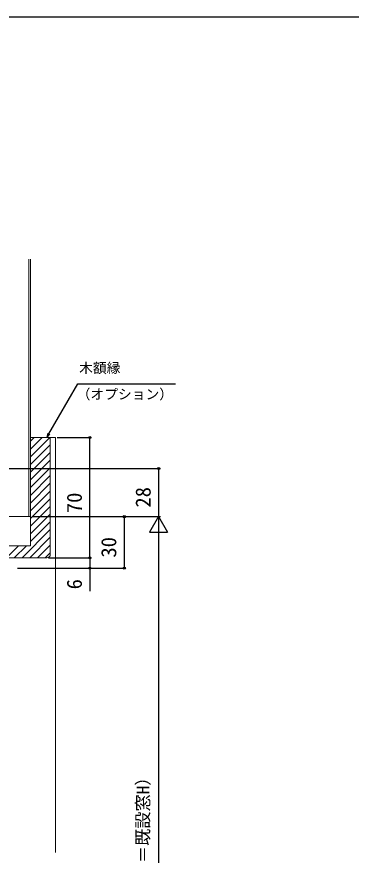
# Model space of a CAD drawing. Units: millimetres, scale not verified. Extents: x -525 to 525, y -783 to 779.
# Drawn here: x -194.5 to 0, y 259.4 to 747.2 of the extents above; entities that cross this region are included whole.
import ezdxf
from ezdxf.enums import TextEntityAlignment as Align

# ---------------------------------------------------------------- set-up
doc = ezdxf.new("R2010")
doc.units = ezdxf.units.MM
doc.header["$LTSCALE"] = 4
doc.layers.add('0-7_YKK_D', color=6, linetype='Continuous')
doc.layers.add('0-8_YKK_ZWAK', color=7, linetype='Continuous')
doc.layers.add('0-9_YSS_K', color=3, linetype='Continuous', lineweight=18)
doc.styles.add('ＭＳ ゴシック', font='')
doc.styles.get('ＭＳ ゴシック').set_extended_font_data('MS Gothic')

msp = doc.modelspace()

# ---------------------------------------------------------------- linework, layer by layer
at = {"layer": '0-7_YKK_D'}
for p, q in [((-171, 502.428), (-151, 502.428)), ((-152, 432.428), (-152, 502.428)), ((-303.5, 484.428), (-111, 484.428)), ((-112, 484.428), (-112, 456.428)), ((-185.5, 456.428), (-111, 456.428)), ((-185.5, 456.428), (-131, 456.428)), ((-185.5, 456.428), (-111, 456.428)), ((-132, 456.428), (-132, 426.428)), ((-112, 456.428), (-117.25, 447.334)), ((-112, 456.428), (-106.75, 447.334)), ((-112, 456.428), (-112, 438.241)), ((-117.25, 447.334), (-106.75, 447.334)), ((-112, 445.928), (-112, 106.928)), ((-176, 432.428), (-151, 432.428)), ((-176, 432.428), (-151, 432.428)), ((-194, 426.428), (-151, 426.428)), ((-194, 426.428), (-131, 426.428))]:
    msp.add_line(p, q, dxfattribs=at)
for points in [[(-177.059, 502.428), (-175.784, 504.636), (-158.975, 533.75), (-102.238, 533.75)], [(-176.376, 504.978), (-177.059, 502.428), (-175.192, 504.294)], [(-152, 432.428), (-152, 426.428), (-152, 413.06)]]:
    msp.add_lwpolyline(points, dxfattribs=at)
for centre in [(-152, 502.428), (-112, 484.428), (-132, 456.428), (-152, 432.428), (-152, 432.428), (-152, 426.428), (-132, 426.428)]:
    msp.add_circle(centre, 0.637, dxfattribs=at)
at = {"layer": '0-8_YKK_ZWAK'}
msp.add_line((-525, 747.2), (525, 747.2), dxfattribs=at)
at = {"layer": '0-9_YSS_K'}
for p, q in [((-187.5, 456.428), (-187.5, 606.2)), ((-186.5, 456.428), (-186.5, 606.2)), ((-186.5, 500.227), (-184.299, 502.428)), ((-186.5, 495.737), (-179.809, 502.428)), ((-186.5, 491.247), (-175.319, 502.428)), ((-175, 502.428), (-172, 502.428)), ((-172, 502.428), (-172, 260.928)), ((-186.5, 486.756), (-175, 498.256)), ((-186.5, 482.266), (-175, 493.766)), ((-186.5, 477.776), (-175, 489.276)), ((-186.5, 473.286), (-175, 484.786)), ((-186.5, 468.796), (-175, 480.296)), ((-186.5, 464.306), (-175, 475.806)), ((-186.5, 459.816), (-175, 471.316)), ((-186.5, 455.326), (-175, 466.826)), ((-186.5, 450.835), (-175, 462.335)), ((-199, 456.428), (-186.5, 456.428)), ((-186.5, 446.345), (-175, 457.845)), ((-191.437, 432.428), (-175, 448.865)), ((-186.5, 441.855), (-175, 453.355)), ((-186.947, 432.428), (-175, 444.375)), ((-200.418, 432.428), (-193.418, 439.428)), ((-195.927, 432.428), (-188.927, 439.428)), ((-182.457, 432.428), (-175, 439.885)), ((-177.967, 432.428), (-175, 435.395))]:
    msp.add_line(p, q, dxfattribs=at)
msp.add_lwpolyline([(-175, 434.428), (-175, 502.428), (-186.5, 502.428), (-186.5, 439.428), (-200.5, 439.428), (-200.5, 432.428), (-177, 432.428)], dxfattribs=at)
msp.add_arc((-177, 434.428), 2, 270.00001, 359.99999, dxfattribs=at)

# ---------------------------------------------------------------- texts
at = {"layer": '0-7_YKK_D', "style": 'ＭＳ ゴシック'}
for s, p in [('木額縁', (-158.237, 538.177)), ('（オプション）', (-159.646, 522.935))]:
    msp.add_text(s, height=5.865, dxfattribs=at).set_placement(p, align=Align.BOTTOM_LEFT)
for s, height, p in [('70', 8.798, (-154, 458.428)), ('28', 8.798, (-114, 461.666)), ('30', 8.798, (-134, 432.564)), ('6', 8.798, (-154, 414.105)), ('新設窓H（＝既設窓H）', 7.331, (-115.307, 209.865))]:
    msp.add_text(s, height=height, rotation=90, dxfattribs=at).set_placement(p, align=Align.BOTTOM_LEFT)

doc.saveas('drawing.dxf')
